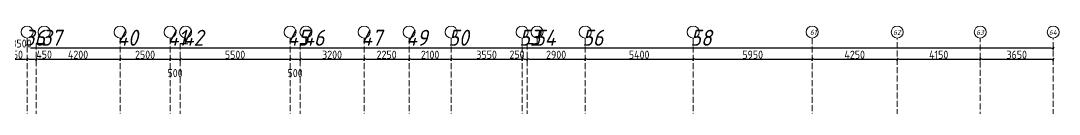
# Model space of a CAD drawing. Header units: millimetres. Extents: x -356862 to 418287, y 0 to 839748.
# Drawn here: x 191965 to 243879, y 546362 to 550509 of the extents above; entities that cross this region are included whole.
import ezdxf

# ---------------------------------------------------------------- set-up
doc = ezdxf.new("R2010")
doc.units = ezdxf.units.MM
doc.linetypes.add('50_200_ШТРИХ_1Т_ш5_п1_п1_', pattern=[700, 500, -100, 0, -100])
for name, color, linetype, lineweight in [('A-____-____-DIMS', 7, 'Continuous', 9), ('S-GRID-____-IDEN', 7, 'Continuous', 9), ('S-GRID-____-OTLN', 7, 'Continuous', 9), ('S-GRID-____-OTLN-1', 7, '50_200_ШТРИХ_1Т_ш5_п1_п1_', 9)]:
    doc.layers.add(name, color=color, linetype=linetype, lineweight=lineweight)
doc.styles.add('ISOCPEUR_I_9', font='isocpeui.ttf', dxfattribs={"width": 0.9, "height": 250})
doc.styles.add('СПДС', font='isocpeur.ttf', dxfattribs={"width": 0.9})
doc.dimstyles.new('Размера А3', dxfattribs={"dimtxt": 200, "dimasz": 100, "dimexe": 70, "dimexo": 100, "dimgap": 20, "dimtad": 1, "dimdec": 0, "dimrnd": 10, "dimzin": 0, "dimdsep": 46, "dimtxsty": 'СПДС', "dimblk": 'ARROWHEAD_6', "dimcen": 1, "dimclrd": 256, "dimclre": 256, "dimclrt": 256, "dimazin": 0, "dimtfac": 1, "dimtdec": 0, "dimtmove": 2, "dimatfit": 3, "dimfxl": 1, "dimtolj": 1, "dimtzin": 0, "dimarcsym": 0})

# ---------------------------------------------------------------- blocks, each defined once
blk = doc.blocks.new('Ось сетки - Круг_Ø6_00__ISO-2_5_0_9K_-25732049-АР1_План отверстий 3 этажа в осях 1-64_Ю-ЯЯ')
at = {"layer": 'S-GRID-____-IDEN'}
blk.add_circle((0, 0), 3, dxfattribs=at)
blk = doc.blocks.new('ARROWHEAD_6')
at = {"color": 0, "linetype": 'Continuous'}
for p, q in [((0, 0), (-1, 0)), ((-0.5, -0.5), (0.5, 0.5))]:
    blk.add_line(p, q, dxfattribs=at)
blk = doc.blocks.new('*D2629')
at = {"layer": 'A-____-____-DIMS', "lineweight": -2, "transparency": 16777216}
for p, q in [((190929, 548862), (190929, 548786)), ((191029, 548856), (192179, 548856)), ((192279, 548862), (192279, 548786))]:
    blk.add_line(p, q, dxfattribs=at)
at = {"layer": 'Defpoints', "color": 0, "transparency": 16777216}
for p in [(190929, 548962), (192279, 548962), (192279, 548856)]:
    blk.add_point(p, dxfattribs=at)
at = {"layer": 'A-____-____-DIMS', "lineweight": -2, "transparency": 16777216, "xscale": 100, "yscale": 100, "zscale": 100, "rotation": 180}
blk.add_blockref('ARROWHEAD_6', (190929, 548856), dxfattribs=at)
at = {"layer": 'A-____-____-DIMS', "lineweight": -2, "transparency": 16777216, "xscale": 100, "yscale": 100, "zscale": 100}
blk.add_blockref('ARROWHEAD_6', (192279, 548856), dxfattribs=at)
at = {"layer": 'A-____-____-DIMS', "transparency": 16777216, "insert": (191604, 549076), "char_height": 400, "attachment_point": 5, "style": 'СПДС'}
blk.add_mtext('\\A1;1350', dxfattribs=at)
blk = doc.blocks.new('*D2630')
at = {"layer": 'A-____-____-DIMS', "lineweight": -2, "transparency": 16777216}
for p, q in [((192279, 548862), (192279, 548786)), ((192379, 548856), (192629, 548856)), ((192729, 548862), (192729, 548786))]:
    blk.add_line(p, q, dxfattribs=at)
at = {"layer": 'Defpoints', "color": 0, "transparency": 16777216}
for p in [(192279, 548962), (192729, 548962), (192729, 548856)]:
    blk.add_point(p, dxfattribs=at)
at = {"layer": 'A-____-____-DIMS', "lineweight": -2, "transparency": 16777216, "xscale": 100, "yscale": 100, "zscale": 100, "rotation": 180}
blk.add_blockref('ARROWHEAD_6', (192279, 548856), dxfattribs=at)
at = {"layer": 'A-____-____-DIMS', "lineweight": -2, "transparency": 16777216, "xscale": 100, "yscale": 100, "zscale": 100}
blk.add_blockref('ARROWHEAD_6', (192729, 548856), dxfattribs=at)
at = {"layer": 'A-____-____-DIMS', "transparency": 16777216, "insert": (192745, 549283), "char_height": 400, "attachment_point": 1, "line_spacing_factor": 1.149209, "style": 'СПДС'}
blk.add_mtext('\\A1;450', dxfattribs=at)
blk = doc.blocks.new('*D2631')
at = {"layer": 'A-____-____-DIMS', "lineweight": -2, "transparency": 16777216}
for p, q in [((192729, 548862), (192729, 548786)), ((192829, 548856), (196829, 548856)), ((196929, 548862), (196929, 548786))]:
    blk.add_line(p, q, dxfattribs=at)
at = {"layer": 'Defpoints', "color": 0, "transparency": 16777216}
for p in [(192729, 548962), (196929, 548962), (196929, 548856)]:
    blk.add_point(p, dxfattribs=at)
at = {"layer": 'A-____-____-DIMS', "lineweight": -2, "transparency": 16777216, "xscale": 100, "yscale": 100, "zscale": 100, "rotation": 180}
blk.add_blockref('ARROWHEAD_6', (192729, 548856), dxfattribs=at)
at = {"layer": 'A-____-____-DIMS', "lineweight": -2, "transparency": 16777216, "xscale": 100, "yscale": 100, "zscale": 100}
blk.add_blockref('ARROWHEAD_6', (196929, 548856), dxfattribs=at)
at = {"layer": 'A-____-____-DIMS', "transparency": 16777216, "insert": (194829, 549076), "char_height": 400, "attachment_point": 5, "style": 'СПДС'}
blk.add_mtext('\\A1;4200', dxfattribs=at)
blk = doc.blocks.new('*D2632')
at = {"layer": 'A-____-____-DIMS', "lineweight": -2, "transparency": 16777216}
for p, q in [((196929, 548862), (196929, 548786)), ((197029, 548856), (199329, 548856)), ((199429, 548862), (199429, 548786))]:
    blk.add_line(p, q, dxfattribs=at)
at = {"layer": 'Defpoints', "color": 0, "transparency": 16777216}
for p in [(196929, 548962), (199429, 548962), (199429, 548856)]:
    blk.add_point(p, dxfattribs=at)
at = {"layer": 'A-____-____-DIMS', "lineweight": -2, "transparency": 16777216, "xscale": 100, "yscale": 100, "zscale": 100, "rotation": 180}
blk.add_blockref('ARROWHEAD_6', (196929, 548856), dxfattribs=at)
at = {"layer": 'A-____-____-DIMS', "lineweight": -2, "transparency": 16777216, "xscale": 100, "yscale": 100, "zscale": 100}
blk.add_blockref('ARROWHEAD_6', (199429, 548856), dxfattribs=at)
at = {"layer": 'A-____-____-DIMS', "transparency": 16777216, "insert": (198179, 549076), "char_height": 400, "attachment_point": 5, "style": 'СПДС'}
blk.add_mtext('\\A1;2500', dxfattribs=at)
blk = doc.blocks.new('*D2633')
at = {"layer": 'A-____-____-DIMS', "lineweight": -2, "transparency": 16777216}
for p, q in [((199429, 548862), (199429, 548786)), ((199529, 548856), (199829, 548856)), ((199929, 548862), (199929, 548786))]:
    blk.add_line(p, q, dxfattribs=at)
at = {"layer": 'Defpoints', "color": 0, "transparency": 16777216}
for p in [(199429, 548962), (199929, 548962), (199929, 548856)]:
    blk.add_point(p, dxfattribs=at)
at = {"layer": 'A-____-____-DIMS', "lineweight": -2, "transparency": 16777216, "xscale": 100, "yscale": 100, "zscale": 100, "rotation": 180}
blk.add_blockref('ARROWHEAD_6', (199429, 548856), dxfattribs=at)
at = {"layer": 'A-____-____-DIMS', "lineweight": -2, "transparency": 16777216, "xscale": 100, "yscale": 100, "zscale": 100}
blk.add_blockref('ARROWHEAD_6', (199929, 548856), dxfattribs=at)
at = {"layer": 'A-____-____-DIMS', "transparency": 16777216, "insert": (199679, 548156), "char_height": 400, "attachment_point": 5, "style": 'СПДС'}
blk.add_mtext('\\A1;500', dxfattribs=at)
blk = doc.blocks.new('*D2634')
at = {"layer": 'A-____-____-DIMS', "lineweight": -2, "transparency": 16777216}
for p, q in [((199929, 548862), (199929, 548786)), ((200029, 548856), (205329, 548856)), ((205429, 548862), (205429, 548786))]:
    blk.add_line(p, q, dxfattribs=at)
at = {"layer": 'Defpoints', "color": 0, "transparency": 16777216}
for p in [(199929, 548962), (205429, 548962), (205429, 548856)]:
    blk.add_point(p, dxfattribs=at)
at = {"layer": 'A-____-____-DIMS', "lineweight": -2, "transparency": 16777216, "xscale": 100, "yscale": 100, "zscale": 100, "rotation": 180}
blk.add_blockref('ARROWHEAD_6', (199929, 548856), dxfattribs=at)
at = {"layer": 'A-____-____-DIMS', "lineweight": -2, "transparency": 16777216, "xscale": 100, "yscale": 100, "zscale": 100}
blk.add_blockref('ARROWHEAD_6', (205429, 548856), dxfattribs=at)
at = {"layer": 'A-____-____-DIMS', "transparency": 16777216, "insert": (202679, 549076), "char_height": 400, "attachment_point": 5, "style": 'СПДС'}
blk.add_mtext('\\A1;5500', dxfattribs=at)
blk = doc.blocks.new('*D2635')
at = {"layer": 'A-____-____-DIMS', "lineweight": -2, "transparency": 16777216}
for p, q in [((205429, 548862), (205429, 548786)), ((205529, 548856), (205829, 548856)), ((205929, 548862), (205929, 548786))]:
    blk.add_line(p, q, dxfattribs=at)
at = {"layer": 'Defpoints', "color": 0, "transparency": 16777216}
for p in [(205429, 548962), (205929, 548962), (205929, 548856)]:
    blk.add_point(p, dxfattribs=at)
at = {"layer": 'A-____-____-DIMS', "lineweight": -2, "transparency": 16777216, "xscale": 100, "yscale": 100, "zscale": 100, "rotation": 180}
blk.add_blockref('ARROWHEAD_6', (205429, 548856), dxfattribs=at)
at = {"layer": 'A-____-____-DIMS', "lineweight": -2, "transparency": 16777216, "xscale": 100, "yscale": 100, "zscale": 100}
blk.add_blockref('ARROWHEAD_6', (205929, 548856), dxfattribs=at)
at = {"layer": 'A-____-____-DIMS', "transparency": 16777216, "insert": (205679, 548156), "char_height": 400, "attachment_point": 5, "style": 'СПДС'}
blk.add_mtext('\\A1;500', dxfattribs=at)
blk = doc.blocks.new('*D2636')
at = {"layer": 'A-____-____-DIMS', "lineweight": -2, "transparency": 16777216}
for p, q in [((205929, 548862), (205929, 548786)), ((206029, 548856), (209029, 548856)), ((209129, 548862), (209129, 548786))]:
    blk.add_line(p, q, dxfattribs=at)
at = {"layer": 'Defpoints', "color": 0, "transparency": 16777216}
for p in [(205929, 548962), (209129, 548962), (209129, 548856)]:
    blk.add_point(p, dxfattribs=at)
at = {"layer": 'A-____-____-DIMS', "lineweight": -2, "transparency": 16777216, "xscale": 100, "yscale": 100, "zscale": 100, "rotation": 180}
blk.add_blockref('ARROWHEAD_6', (205929, 548856), dxfattribs=at)
at = {"layer": 'A-____-____-DIMS', "lineweight": -2, "transparency": 16777216, "xscale": 100, "yscale": 100, "zscale": 100}
blk.add_blockref('ARROWHEAD_6', (209129, 548856), dxfattribs=at)
at = {"layer": 'A-____-____-DIMS', "transparency": 16777216, "insert": (207529, 549076), "char_height": 400, "attachment_point": 5, "style": 'СПДС'}
blk.add_mtext('\\A1;3200', dxfattribs=at)
blk = doc.blocks.new('*D2637')
at = {"layer": 'A-____-____-DIMS', "lineweight": -2, "transparency": 16777216}
for p, q in [((209129, 548862), (209129, 548786)), ((209229, 548856), (211279, 548856)), ((211379, 548862), (211379, 548786))]:
    blk.add_line(p, q, dxfattribs=at)
at = {"layer": 'Defpoints', "color": 0, "transparency": 16777216}
for p in [(209129, 548962), (211379, 548962), (211379, 548856)]:
    blk.add_point(p, dxfattribs=at)
at = {"layer": 'A-____-____-DIMS', "lineweight": -2, "transparency": 16777216, "xscale": 100, "yscale": 100, "zscale": 100, "rotation": 180}
blk.add_blockref('ARROWHEAD_6', (209129, 548856), dxfattribs=at)
at = {"layer": 'A-____-____-DIMS', "lineweight": -2, "transparency": 16777216, "xscale": 100, "yscale": 100, "zscale": 100}
blk.add_blockref('ARROWHEAD_6', (211379, 548856), dxfattribs=at)
at = {"layer": 'A-____-____-DIMS', "transparency": 16777216, "insert": (210254, 549076), "char_height": 400, "attachment_point": 5, "style": 'СПДС'}
blk.add_mtext('\\A1;2250', dxfattribs=at)
blk = doc.blocks.new('*D2638')
at = {"layer": 'A-____-____-DIMS', "lineweight": -2, "transparency": 16777216}
for p, q in [((211379, 548862), (211379, 548786)), ((211479, 548856), (213379, 548856)), ((213479, 548862), (213479, 548786))]:
    blk.add_line(p, q, dxfattribs=at)
at = {"layer": 'Defpoints', "color": 0, "transparency": 16777216}
for p in [(211379, 548962), (213479, 548962), (213479, 548856)]:
    blk.add_point(p, dxfattribs=at)
at = {"layer": 'A-____-____-DIMS', "lineweight": -2, "transparency": 16777216, "xscale": 100, "yscale": 100, "zscale": 100, "rotation": 180}
blk.add_blockref('ARROWHEAD_6', (211379, 548856), dxfattribs=at)
at = {"layer": 'A-____-____-DIMS', "lineweight": -2, "transparency": 16777216, "xscale": 100, "yscale": 100, "zscale": 100}
blk.add_blockref('ARROWHEAD_6', (213479, 548856), dxfattribs=at)
at = {"layer": 'A-____-____-DIMS', "transparency": 16777216, "insert": (212429, 549076), "char_height": 400, "attachment_point": 5, "style": 'СПДС'}
blk.add_mtext('\\A1;2100', dxfattribs=at)
blk = doc.blocks.new('*D2639')
at = {"layer": 'A-____-____-DIMS', "lineweight": -2, "transparency": 16777216}
for p, q in [((213479, 548862), (213479, 548786)), ((213579, 548856), (216929, 548856)), ((217029, 548862), (217029, 548786))]:
    blk.add_line(p, q, dxfattribs=at)
at = {"layer": 'Defpoints', "color": 0, "transparency": 16777216}
for p in [(213479, 548962), (217029, 548962), (217029, 548856)]:
    blk.add_point(p, dxfattribs=at)
at = {"layer": 'A-____-____-DIMS', "lineweight": -2, "transparency": 16777216, "xscale": 100, "yscale": 100, "zscale": 100, "rotation": 180}
blk.add_blockref('ARROWHEAD_6', (213479, 548856), dxfattribs=at)
at = {"layer": 'A-____-____-DIMS', "lineweight": -2, "transparency": 16777216, "xscale": 100, "yscale": 100, "zscale": 100}
blk.add_blockref('ARROWHEAD_6', (217029, 548856), dxfattribs=at)
at = {"layer": 'A-____-____-DIMS', "transparency": 16777216, "insert": (215254, 549076), "char_height": 400, "attachment_point": 5, "style": 'СПДС'}
blk.add_mtext('\\A1;3550', dxfattribs=at)
blk = doc.blocks.new('*D2640')
at = {"layer": 'A-____-____-DIMS', "lineweight": -2, "transparency": 16777216}
for p, q in [((217029, 548862), (217029, 548786)), ((217129, 548856), (217179, 548856)), ((217279, 548862), (217279, 548786))]:
    blk.add_line(p, q, dxfattribs=at)
at = {"layer": 'Defpoints', "color": 0, "transparency": 16777216}
for p in [(217029, 548962), (217279, 548962), (217279, 548856)]:
    blk.add_point(p, dxfattribs=at)
at = {"layer": 'A-____-____-DIMS', "lineweight": -2, "transparency": 16777216, "xscale": 100, "yscale": 100, "zscale": 100, "rotation": 180}
blk.add_blockref('ARROWHEAD_6', (217029, 548856), dxfattribs=at)
at = {"layer": 'A-____-____-DIMS', "lineweight": -2, "transparency": 16777216, "xscale": 100, "yscale": 100, "zscale": 100}
blk.add_blockref('ARROWHEAD_6', (217279, 548856), dxfattribs=at)
at = {"layer": 'A-____-____-DIMS', "transparency": 16777216, "insert": (216395, 549283), "char_height": 400, "attachment_point": 1, "line_spacing_factor": 1.149209, "style": 'СПДС'}
blk.add_mtext('\\A1;250', dxfattribs=at)
blk = doc.blocks.new('*D2641')
at = {"layer": 'A-____-____-DIMS', "lineweight": -2, "transparency": 16777216}
for p, q in [((217279, 548862), (217279, 548786)), ((217379, 548856), (220079, 548856)), ((220179, 548862), (220179, 548786))]:
    blk.add_line(p, q, dxfattribs=at)
at = {"layer": 'Defpoints', "color": 0, "transparency": 16777216}
for p in [(217279, 548962), (220179, 548962), (220179, 548856)]:
    blk.add_point(p, dxfattribs=at)
at = {"layer": 'A-____-____-DIMS', "lineweight": -2, "transparency": 16777216, "xscale": 100, "yscale": 100, "zscale": 100, "rotation": 180}
blk.add_blockref('ARROWHEAD_6', (217279, 548856), dxfattribs=at)
at = {"layer": 'A-____-____-DIMS', "lineweight": -2, "transparency": 16777216, "xscale": 100, "yscale": 100, "zscale": 100}
blk.add_blockref('ARROWHEAD_6', (220179, 548856), dxfattribs=at)
at = {"layer": 'A-____-____-DIMS', "transparency": 16777216, "insert": (218729, 549076), "char_height": 400, "attachment_point": 5, "style": 'СПДС'}
blk.add_mtext('\\A1;2900', dxfattribs=at)
blk = doc.blocks.new('*D2642')
at = {"layer": 'A-____-____-DIMS', "lineweight": -2, "transparency": 16777216}
for p, q in [((220179, 548862), (220179, 548786)), ((220279, 548856), (225479, 548856)), ((225579, 548862), (225579, 548786))]:
    blk.add_line(p, q, dxfattribs=at)
at = {"layer": 'Defpoints', "color": 0, "transparency": 16777216}
for p in [(220179, 548962), (225579, 548962), (225579, 548856)]:
    blk.add_point(p, dxfattribs=at)
at = {"layer": 'A-____-____-DIMS', "lineweight": -2, "transparency": 16777216, "xscale": 100, "yscale": 100, "zscale": 100, "rotation": 180}
blk.add_blockref('ARROWHEAD_6', (220179, 548856), dxfattribs=at)
at = {"layer": 'A-____-____-DIMS', "lineweight": -2, "transparency": 16777216, "xscale": 100, "yscale": 100, "zscale": 100}
blk.add_blockref('ARROWHEAD_6', (225579, 548856), dxfattribs=at)
at = {"layer": 'A-____-____-DIMS', "transparency": 16777216, "insert": (222879, 549076), "char_height": 400, "attachment_point": 5, "style": 'СПДС'}
blk.add_mtext('\\A1;5400', dxfattribs=at)
blk = doc.blocks.new('*D2643')
at = {"layer": 'A-____-____-DIMS', "lineweight": -2, "transparency": 16777216}
for p, q in [((225579, 548862), (225579, 548786)), ((225679, 548856), (231429, 548856)), ((231529, 548862), (231529, 548786))]:
    blk.add_line(p, q, dxfattribs=at)
at = {"layer": 'Defpoints', "color": 0, "transparency": 16777216}
for p in [(225579, 548962), (231529, 548962), (231529, 548856)]:
    blk.add_point(p, dxfattribs=at)
at = {"layer": 'A-____-____-DIMS', "lineweight": -2, "transparency": 16777216, "xscale": 100, "yscale": 100, "zscale": 100, "rotation": 180}
blk.add_blockref('ARROWHEAD_6', (225579, 548856), dxfattribs=at)
at = {"layer": 'A-____-____-DIMS', "lineweight": -2, "transparency": 16777216, "xscale": 100, "yscale": 100, "zscale": 100}
blk.add_blockref('ARROWHEAD_6', (231529, 548856), dxfattribs=at)
at = {"layer": 'A-____-____-DIMS', "transparency": 16777216, "insert": (228554, 549076), "char_height": 400, "attachment_point": 5, "style": 'СПДС'}
blk.add_mtext('\\A1;5950', dxfattribs=at)
blk = doc.blocks.new('*D2644')
at = {"layer": 'A-____-____-DIMS', "lineweight": -2, "transparency": 16777216}
for p, q in [((231529, 548862), (231529, 548786)), ((231629, 548856), (235679, 548856)), ((235779, 548862), (235779, 548786))]:
    blk.add_line(p, q, dxfattribs=at)
at = {"layer": 'Defpoints', "color": 0, "transparency": 16777216}
for p in [(231529, 548962), (235779, 548962), (235779, 548856)]:
    blk.add_point(p, dxfattribs=at)
at = {"layer": 'A-____-____-DIMS', "lineweight": -2, "transparency": 16777216, "xscale": 100, "yscale": 100, "zscale": 100, "rotation": 180}
blk.add_blockref('ARROWHEAD_6', (231529, 548856), dxfattribs=at)
at = {"layer": 'A-____-____-DIMS', "lineweight": -2, "transparency": 16777216, "xscale": 100, "yscale": 100, "zscale": 100}
blk.add_blockref('ARROWHEAD_6', (235779, 548856), dxfattribs=at)
at = {"layer": 'A-____-____-DIMS', "transparency": 16777216, "insert": (233654, 549076), "char_height": 400, "attachment_point": 5, "style": 'СПДС'}
blk.add_mtext('\\A1;4250', dxfattribs=at)
blk = doc.blocks.new('*D2645')
at = {"layer": 'A-____-____-DIMS', "lineweight": -2, "transparency": 16777216}
for p, q in [((235779, 548862), (235779, 548786)), ((235879, 548856), (239829, 548856)), ((239929, 548862), (239929, 548786))]:
    blk.add_line(p, q, dxfattribs=at)
at = {"layer": 'Defpoints', "color": 0, "transparency": 16777216}
for p in [(235779, 548962), (239929, 548962), (239929, 548856)]:
    blk.add_point(p, dxfattribs=at)
at = {"layer": 'A-____-____-DIMS', "lineweight": -2, "transparency": 16777216, "xscale": 100, "yscale": 100, "zscale": 100, "rotation": 180}
blk.add_blockref('ARROWHEAD_6', (235779, 548856), dxfattribs=at)
at = {"layer": 'A-____-____-DIMS', "lineweight": -2, "transparency": 16777216, "xscale": 100, "yscale": 100, "zscale": 100}
blk.add_blockref('ARROWHEAD_6', (239929, 548856), dxfattribs=at)
at = {"layer": 'A-____-____-DIMS', "transparency": 16777216, "insert": (237854, 549076), "char_height": 400, "attachment_point": 5, "style": 'СПДС'}
blk.add_mtext('\\A1;4150', dxfattribs=at)
blk = doc.blocks.new('*D2646')
at = {"layer": 'A-____-____-DIMS', "lineweight": -2, "transparency": 16777216}
for p, q in [((239929, 548862), (239929, 548786)), ((240029, 548856), (243479, 548856)), ((243579, 548862), (243579, 548786))]:
    blk.add_line(p, q, dxfattribs=at)
at = {"layer": 'Defpoints', "color": 0, "transparency": 16777216}
for p in [(239929, 548962), (243579, 548962), (243579, 548856)]:
    blk.add_point(p, dxfattribs=at)
at = {"layer": 'A-____-____-DIMS', "lineweight": -2, "transparency": 16777216, "xscale": 100, "yscale": 100, "zscale": 100, "rotation": 180}
blk.add_blockref('ARROWHEAD_6', (239929, 548856), dxfattribs=at)
at = {"layer": 'A-____-____-DIMS', "lineweight": -2, "transparency": 16777216, "xscale": 100, "yscale": 100, "zscale": 100}
blk.add_blockref('ARROWHEAD_6', (243579, 548856), dxfattribs=at)
at = {"layer": 'A-____-____-DIMS', "transparency": 16777216, "insert": (241754, 549076), "char_height": 400, "attachment_point": 5, "style": 'СПДС'}
blk.add_mtext('\\A1;3650', dxfattribs=at)
blk = doc.blocks.new('*D2647')
at = {"layer": 'A-____-____-DIMS', "lineweight": -2, "transparency": 16777216}
for p, q in [((140079, 549415), (140079, 549339)), ((140179, 549409), (191048, 549409)), ((243479, 549409), (192456, 549409)), ((243579, 549415), (243579, 549339))]:
    blk.add_line(p, q, dxfattribs=at)
at = {"layer": 'Defpoints', "color": 0, "transparency": 16777216}
for p in [(140079, 549515), (243579, 549515), (243579, 549409)]:
    blk.add_point(p, dxfattribs=at)
at = {"layer": 'A-____-____-DIMS', "lineweight": -2, "transparency": 16777216, "xscale": 100, "yscale": 100, "zscale": 100, "rotation": 180}
blk.add_blockref('ARROWHEAD_6', (140079, 549409), dxfattribs=at)
at = {"layer": 'A-____-____-DIMS', "lineweight": -2, "transparency": 16777216, "xscale": 100, "yscale": 100, "zscale": 100}
blk.add_blockref('ARROWHEAD_6', (243579, 549409), dxfattribs=at)
at = {"layer": 'A-____-____-DIMS', "transparency": 16777216, "insert": (191068, 549835), "char_height": 400, "attachment_point": 1, "line_spacing_factor": 1.149209, "style": 'СПДС'}
blk.add_mtext('\\A1;103500', dxfattribs=at)

msp = doc.modelspace()

# ---------------------------------------------------------------- linework, layer by layer
at = {"layer": 'S-GRID-____-OTLN'}
for p, q in [((192729.0567, 549620.5347), (193182.6534, 549620.5347)), ((199929.0567, 549620.5347), (200312.1454, 549620.5347)), ((205929.0567, 549620.5347), (206238.4964, 549620.5347)), ((217279.0567, 549613.9458), (217771.9343, 549613.9458))]:
    msp.add_line(p, q, dxfattribs=at)
at = {"layer": 'S-GRID-____-OTLN-1', "color": 251, "ltscale": 0.6, "true_color": 0x636466}
for p, q in [((192279.0567, 549908.7924), (192279.0567, 525691.4247)), ((193133.8068, 549635.4446), (193133.8068, 549908.7924)), ((196929.0567, 549908.7924), (196929.0567, 511907.5288)), ((199429.0567, 549908.7924), (199429.0567, 511907.5288)), ((200207.7627, 549635.4446), (200207.7627, 549908.7924)), ((205429.0567, 549908.7924), (205429.0567, 511907.5288)), ((206223.5655, 549635.4446), (206223.5655, 549908.7924)), ((209129.0567, 549908.7924), (209129.0567, 511907.5288)), ((211379.0567, 549908.7924), (211379.0567, 511907.5288)), ((213479.0567, 549908.7924), (213479.0567, 498996.983)), ((217029.0567, 549908.7924), (217029.0567, 499287.1661)), ((217775.7486, 549640.596), (217775.7486, 549908.7924)), ((220179.0567, 549908.7924), (220179.0567, 498996.983)), ((225579.0567, 549908.7924), (225579.0567, 498996.983)), ((231529.0567, 549908.7924), (231529.0567, 498996.983)), ((235779.0567, 498996.983), (235779.0567, 549908.7924)), ((239929.0567, 508532.6233), (239929.0567, 549908.7924)), ((243579.0567, 498996.983), (243579.0567, 549908.7924)), ((192729.0567, 549635.4446), (192729.0567, 525691.4247)), ((192729.0567, 549635.4446), (193133.8068, 549635.4446)), ((199929.0567, 549635.4446), (199929.0567, 512055.4651)), ((199929.0567, 549635.4446), (200207.7627, 549635.4446)), ((205929.0567, 549635.4446), (205929.0567, 512050.5111)), ((205929.0567, 549635.4446), (206223.5655, 549635.4446)), ((217279.0567, 549640.596), (217279.0567, 498996.983)), ((217279.0567, 549640.596), (217775.7486, 549640.596))]:
    msp.add_line(p, q, dxfattribs=at)

# ---------------------------------------------------------------- block references
at = {"layer": 'S-GRID-____-IDEN', "xscale": 99.99999999999993, "yscale": 99.99999999999993, "zscale": 99.99999999999993, "rotation": 180}
for p in [(192279.0567, 550208.7924), (193133.8068, 550208.7924), (196929.0567, 550208.7924), (199429.0567, 550208.7924), (200207.7627, 550208.7924), (205429.0567, 550208.7924), (206223.5655, 550208.7924), (209129.0567, 550208.7924), (211379.0567, 550208.7924), (213479.0567, 550208.7924), (217029.0567, 550208.7924), (217775.7486, 550208.7924), (220179.0567, 550208.7924), (225579.0567, 550208.7924), (231529.0567, 550208.7924)]:
    msp.add_blockref('Ось сетки - Круг_Ø6_00__ISO-2_5_0_9K_-25732049-АР1_План отверстий 3 этажа в осях 1-64_Ю-ЯЯ', p, dxfattribs=at)
at = {"layer": 'S-GRID-____-IDEN', "xscale": 99.99999999999993, "yscale": 99.99999999999993, "zscale": 99.99999999999993}
for p in [(235779.0567, 550208.7924), (239929.0567, 550208.7924), (243579.0567, 550208.7924)]:
    msp.add_blockref('Ось сетки - Круг_Ø6_00__ISO-2_5_0_9K_-25732049-АР1_План отверстий 3 этажа в осях 1-64_Ю-ЯЯ', p, dxfattribs=at)

# ---------------------------------------------------------------- texts
at = {"layer": 'S-GRID-____-IDEN', "attachment_point": 1, "style": 'ISOCPEUR_I_9'}
for s, insert, char_height, width in [('36', (192144.685, 550322.7261), 800, 404.0505), ('37', (192999.4352, 550322.7261), 800, 404.0505), ('40', (196785.685, 550322.7261), 800, 425.696062), ('41', (199309.535, 550322.7261), 800, 367.974562), ('42', (200064.391, 550322.7261), 800, 425.696062), ('45', (205285.685, 550322.7261), 800, 425.696062), ('46', (206080.1938, 550322.7261), 800, 425.696062), ('47', (208985.685, 550322.7261), 800, 425.696062), ('49', (211235.685, 550322.7261), 800, 425.696062), ('50', (213344.685, 550322.7261), 800, 404.0505), ('53', (216894.685, 550322.7261), 800, 404.0505), ('54', (217632.3769, 550322.7261), 800, 425.696062), ('56', (220044.685, 550322.7261), 800, 404.0505), ('58', (225444.685, 550322.7261), 800, 404.0505), ('61', (231418.535, 550322.7261), 250, 346.329), ('62', (235574.1284, 550317.567), 250, 404.0505), ('63', (239724.1284, 550317.567), 250, 404.0505), ('64', (243365.1284, 550317.567), 250, 425.696062)]:
    msp.add_mtext(s, dxfattribs=dict(at, insert=insert, char_height=char_height, width=width))

# ---------------------------------------------------------------- dimensions: what is measured, and where the dimension line sits
at = {"layer": 'A-____-____-DIMS'}
for base, p1, p2, picture, middle in [((243579.0567, 549408.6096), (140079.0567, 549514.6756), (243579.0567, 549514.6756), '*D2647', (191751.907, 549568.5568)), ((192729.0567, 548856.3903), (192279.0567, 548962.4563), (192729.0567, 548962.4563), '*D2630', (193105.1093, 549016.3375)), ((217279.0567, 548856.3903), (217029.0567, 548962.4563), (217279.0567, 548962.4563), '*D2640', (216737.4292, 549016.3375))]:
    dim = msp.add_linear_dim(base=base, p1=p1, p2=p2, dimstyle='Размера А3', override={"dimtxt": 400}, dxfattribs=at)
    dim.commit()
    dim.dimension.update_dxf_attribs({"geometry": picture, "text_midpoint": middle, "dimtype": 160})
for base, p1, p2, picture, middle in [((192279.0567, 548856.3903), (190929.0567, 548962.4563), (192279.0567, 548962.4563), '*D2629', (191604.0567, 549076.3903)), ((196929.0567, 548856.3903), (192729.0567, 548962.4563), (196929.0567, 548962.4563), '*D2631', (194829.0567, 549076.3903)), ((199429.0567, 548856.3903), (196929.0567, 548962.4563), (199429.0567, 548962.4563), '*D2632', (198179.0567, 549076.3903)), ((205429.0567, 548856.3903), (199929.0567, 548962.4563), (205429.0567, 548962.4563), '*D2634', (202679.0567, 549076.3903)), ((209129.0567, 548856.3903), (205929.0567, 548962.4563), (209129.0567, 548962.4563), '*D2636', (207529.0567, 549076.3903)), ((211379.0567, 548856.3903), (209129.0567, 548962.4563), (211379.0567, 548962.4563), '*D2637', (210254.0567, 549076.3903)), ((213479.0567, 548856.3903), (211379.0567, 548962.4563), (213479.0567, 548962.4563), '*D2638', (212429.0567, 549076.3903)), ((217029.0567, 548856.3903), (213479.0567, 548962.4563), (217029.0567, 548962.4563), '*D2639', (215254.0567, 549076.3903)), ((220179.0567, 548856.3903), (217279.0567, 548962.4563), (220179.0567, 548962.4563), '*D2641', (218729.0567, 549076.3903)), ((225579.0567, 548856.3903), (220179.0567, 548962.4563), (225579.0567, 548962.4563), '*D2642', (222879.0567, 549076.3903)), ((231529.0567, 548856.3903), (225579.0567, 548962.4563), (231529.0567, 548962.4563), '*D2643', (228554.0567, 549076.3903)), ((235779.0567, 548856.3903), (231529.0567, 548962.4563), (235779.0567, 548962.4563), '*D2644', (233654.0567, 549076.3903)), ((239929.0567, 548856.3903), (235779.0567, 548962.4563), (239929.0567, 548962.4563), '*D2645', (237854.0567, 549076.3903)), ((243579.0567, 548856.3903), (239929.0567, 548962.4563), (243579.0567, 548962.4563), '*D2646', (241754.0567, 549076.3903)), ((199929.0567, 548856.3903), (199429.0567, 548962.4563), (199929.0567, 548962.4563), '*D2633', (199679.0567, 548156.3903)), ((205929.0567, 548856.3903), (205429.0567, 548962.4563), (205929.0567, 548962.4563), '*D2635', (205679.0567, 548156.3903))]:
    dim = msp.add_linear_dim(base=base, p1=p1, p2=p2, dimstyle='Размера А3', override={"dimtxt": 400}, dxfattribs=at)
    dim.commit()
    dim.dimension.update_dxf_attribs({"geometry": picture, "text_midpoint": middle})

doc.saveas('drawing.dxf')
